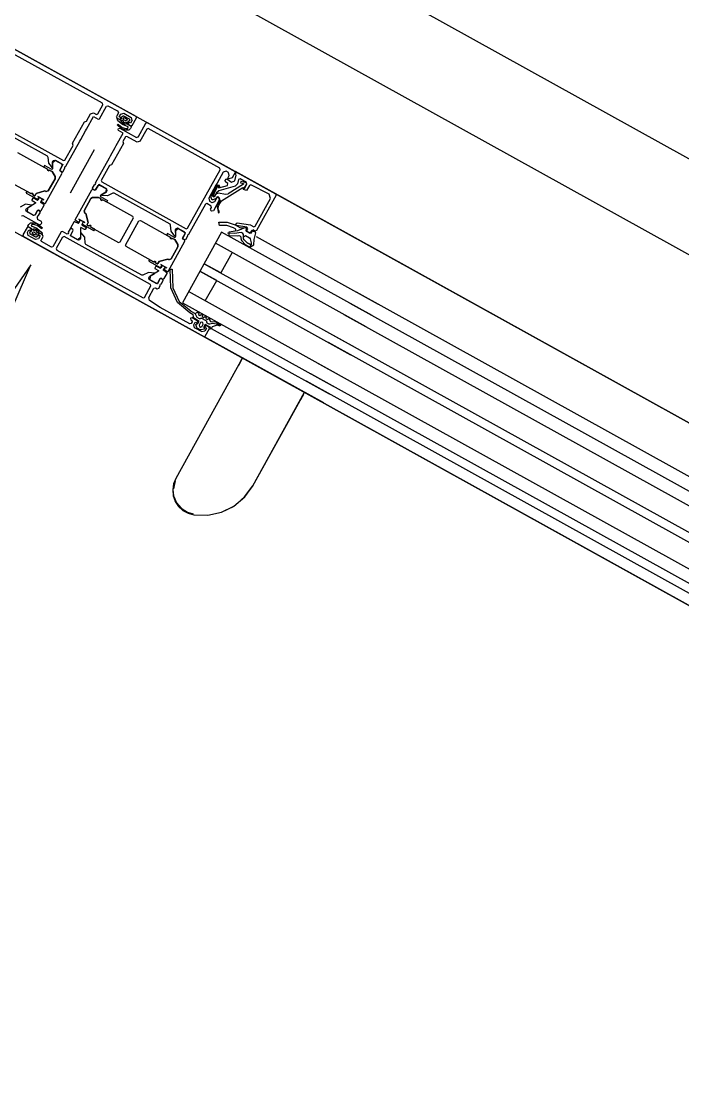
# Model space of a CAD drawing. Header units: metres. Extents: x 2.5 to 42.6, y 0.9 to 31.9.
# Drawn here: x 21.959 to 22.0814, y 13.8412 to 14.0388 of the extents above; entities that cross this region are included whole.
import ezdxf

# ---------------------------------------------------------------- set-up
doc = ezdxf.new("R2010")
doc.units = ezdxf.units.M
doc.layers.add('ARREDI', color=9, linetype='Continuous')
doc.layers.add('PARETI_STRUTTURE', color=7, linetype='Continuous')

msp = doc.modelspace()

# ---------------------------------------------------------------- linework, layer by layer
at = {"layer": 'ARREDI'}
for points in [[(22.25622, 13.86817), (21.69763, 14.17777)], [(21.68642, 14.15022), (22.2388, 13.84406)], [(22.02094, 13.98867), (22.1797, 13.90067)], [(22.01979, 13.9866), (22.17856, 13.8986)], [(22.01864, 13.98453), (22.17741, 13.89653)], [(22.01655, 13.98074), (22.17531, 13.89274)], [(22.01578, 13.97936), (22.17454, 13.89136)], [(22.17245, 13.88759), (22.01368, 13.97559)], [(22.17054, 13.88415), (22.01177, 13.97215)], [(22.1713, 13.88552), (22.01254, 13.97352)]]:
    msp.add_lwpolyline(points, dxfattribs=at)
at = {"layer": 'PARETI_STRUTTURE'}
for points in [[(22.28177, 13.9029), (21.71354, 14.21784)], [(22.27425, 13.88934), (21.70603, 14.20428)], [(21.9802, 14.02116), (21.95523, 14.03499), (21.95459, 14.03382), (21.95475, 14.03324), (21.95496, 14.03311), (21.95524, 14.03364)], [(21.95523, 14.035), (21.98037, 14.02106)], [(21.97399, 14.0236), (21.95733, 14.03284)], [(21.97312, 14.02162), (21.97407, 14.02334)], [(21.97343, 14.02072), (21.97472, 14.02307)], [(21.97407, 14.02334), (21.97399, 14.0236)], [(21.97473, 14.02306), (21.97499, 14.02315)], [(21.975, 14.02314), (21.97686, 14.02211)], [(21.95112, 14.02165), (21.96676, 14.01298)], [(21.96702, 14.01306), (21.96855, 14.01581), (21.96844, 14.01619), (21.97064, 14.02015), (21.97101, 14.02026), (21.9718, 14.02167)], [(21.97102, 14.01881), (21.9723, 14.02112), (21.97316, 14.02065)], [(21.9718, 14.02167), (21.97234, 14.02182)], [(21.97233, 14.02183), (21.97285, 14.02153)], [(21.97285, 14.02154), (21.97311, 14.02162)], [(21.97655, 14.02115), (21.97663, 14.02089)], [(21.97693, 14.02184), (21.97656, 14.02115)], [(21.97685, 14.02211), (21.97694, 14.02185)], [(21.97734, 14.02071), (21.97744, 14.02088), (21.97709, 14.02107), (21.97738, 14.02159)], [(21.97738, 14.02159), (21.97792, 14.02175)], [(21.97753, 14.02099), (21.97753, 14.02111)], [(21.97754, 14.02111), (21.97781, 14.02129)], [(21.97781, 14.02129), (21.9779, 14.02129)], [(21.9779, 14.0213), (21.97891, 14.02073)], [(21.97791, 14.02175), (21.97929, 14.02098)], [(21.98028, 14.02089), (21.98019, 14.02115)], [(21.95343, 14.01956), (21.96376, 14.01384)], [(21.97316, 14.02064), (21.97343, 14.02073)], [(21.97663, 14.02089), (21.97707, 14.02064)], [(21.97668, 14.01957), (21.97691, 14.01972)], [(21.97749, 14.01888), (21.97668, 14.01958)], [(21.97673, 14.02082), (21.97727, 14.02052)], [(21.9768, 14.02034), (21.97673, 14.02081)], [(21.9768, 14.02034), (21.9768, 14.02034)], [(21.97872, 14.01923), (21.97768, 14.01964), (21.9768, 14.02034)], [(21.97691, 14.01973), (21.97698, 14.01965)], [(21.97697, 14.01964), (21.97763, 14.01913)], [(21.97707, 14.02064), (21.97734, 14.02072)], [(21.97727, 14.02052), (21.97738, 14.02055)], [(21.97738, 14.02055), (21.97756, 14.02088)], [(21.97742, 14.02028), (21.97742, 14.02031), (21.97745, 14.02043), (21.97769, 14.0204)], [(21.97751, 14.02009), (21.97742, 14.02029)], [(21.97814, 14.01972), (21.97795, 14.01982), (21.9777, 14.01995), (21.9775, 14.02009)], [(21.97756, 14.02088), (21.97753, 14.02099)], [(21.97763, 14.01912), (21.97832, 14.01893)], [(21.97768, 14.02041), (21.97779, 14.0203)], [(21.97779, 14.02029), (21.97779, 14.0199), (21.97812, 14.02011)], [(21.97783, 14.0207), (21.97797, 14.02094)], [(21.97788, 14.02055), (21.97783, 14.02071)], [(21.97829, 14.02032), (21.97787, 14.02055)], [(21.97796, 14.02095), (21.97859, 14.0206)], [(21.97812, 14.02011), (21.97827, 14.02008)], [(21.97828, 14.01975), (21.97814, 14.01972)], [(21.97845, 14.02036), (21.97828, 14.02032)], [(21.97828, 14.02008), (21.97842, 14.0199), (21.97828, 14.01974)], [(21.97858, 14.0206), (21.97845, 14.02037)], [(21.97855, 14.0199), (21.97858, 14.01979)], [(21.97874, 14.02023), (21.97856, 14.0199)], [(21.97858, 14.01979), (21.97932, 14.01938)], [(21.97865, 14.01894), (21.97872, 14.01923)], [(21.97945, 14.02045), (21.97915, 14.01993), (21.97882, 14.02013), (21.97872, 14.01995)], [(21.97872, 14.01995), (21.9788, 14.01969)], [(21.97885, 14.02026), (21.97873, 14.02024)], [(21.9788, 14.01968), (21.97924, 14.01943)], [(21.97898, 14.02033), (21.97884, 14.02026)], [(21.97892, 14.02073), (21.97896, 14.02066)], [(21.97896, 14.02067), (21.97898, 14.02033)], [(21.97935, 14.01928), (21.97916, 14.01893), (21.97912, 14.01886)], [(21.97924, 14.01943), (21.97951, 14.01952)], [(21.97929, 14.02098), (21.97944, 14.02044)], [(21.97932, 14.01938), (21.97935, 14.01927)], [(21.97951, 14.01951), (21.98028, 14.02089)], [(21.98057, 14.01735), (21.982, 14.01993)], [(21.982, 14.01993), (21.98226, 14.02002)], [(21.99862, 14.01094), (21.9821, 14.02011)], [(21.98226, 14.02001), (21.99863, 14.01094), (21.99797, 14.00977), (21.99739, 14.00961), (21.99718, 14.00972), (21.99746, 14.01023)], [(21.96997, 14.01692), (21.97083, 14.01848)], [(21.97083, 14.01847), (21.97103, 14.01882)], [(21.97824, 14.01738), (21.97777, 14.01652), (21.97787, 14.01614), (21.97567, 14.01219), (21.9753, 14.01207), (21.97377, 14.00932)], [(21.97653, 14.01576), (21.97781, 14.01807), (21.97695, 14.01854)], [(21.97687, 14.01881), (21.97693, 14.01891)], [(21.97695, 14.01854), (21.97687, 14.01881)], [(21.97693, 14.01892), (21.9772, 14.019)], [(21.9772, 14.01899), (21.9803, 14.01727)], [(21.97886, 14.01865), (21.97882, 14.01863), (21.97851, 14.01862), (21.97832, 14.01865), (21.9781, 14.01868), (21.97789, 14.01872), (21.97769, 14.01879), (21.9775, 14.01888)], [(21.97851, 14.01746), (21.97824, 14.01737)], [(21.97832, 14.01894), (21.9785, 14.01892), (21.97865, 14.01894)], [(21.9804, 14.01641), (21.97851, 14.01746)], [(21.97911, 14.01886), (21.97886, 14.01864)], [(21.9803, 14.01727), (21.98056, 14.01736)], [(21.9822, 14.01883), (21.98093, 14.01655)], [(21.98246, 14.01891), (21.9822, 14.01883)], [(21.99569, 14.01158), (21.98247, 14.01891)], [(21.9672, 14.01193), (21.96979, 14.01658)], [(21.96978, 14.01658), (21.96998, 14.01692)], [(21.97548, 14.01387), (21.97634, 14.01542)], [(21.97634, 14.01542), (21.97654, 14.01576)], [(21.98094, 14.01656), (21.9804, 14.01641)], [(21.95827, 14.01449), (21.96381, 14.01142), (21.96313, 14.0118)], [(21.96376, 14.01384), (21.96386, 14.01363)], [(21.96386, 14.01362), (21.96397, 14.0125), (21.96466, 14.01162)], [(21.96809, 14.00703), (21.97254, 14.01506)], [(21.97271, 14.00887), (21.9753, 14.01353)], [(21.97529, 14.01352), (21.97549, 14.01387)], [(21.96328, 14.01208), (21.96313, 14.0118)], [(21.96459, 14.01135), (21.96328, 14.01207)], [(21.96383, 14.01119), (21.96387, 14.01126), (21.96383, 14.01119)], [(21.9647, 14.01138), (21.96459, 14.01135)], [(21.96467, 14.01162), (21.96475, 14.01166)], [(21.96474, 14.01145), (21.9647, 14.01139)], [(21.96476, 14.01155), (21.96473, 14.01146)], [(21.96476, 14.01167), (21.96474, 14.01275), (21.96487, 14.013)], [(21.96528, 14.01299), (21.96475, 14.0126)], [(21.96475, 14.0126), (21.96476, 14.01155)], [(21.96487, 14.013), (21.96514, 14.01308)], [(21.96514, 14.01307), (21.96662, 14.01225), (21.96611, 14.01124)], [(21.96648, 14.01233), (21.96528, 14.01299)], [(21.96609, 14.01123), (21.96655, 14.01206)], [(21.96614, 14.01107), (21.9661, 14.01124)], [(21.96611, 14.01124), (21.96615, 14.01107)], [(21.96655, 14.01206), (21.96647, 14.01232)], [(21.96662, 14.01225), (21.96663, 14.01218)], [(21.96665, 14.01094), (21.96702, 14.01159)], [(21.96676, 14.01299), (21.96702, 14.01307)], [(21.967, 14.01171), (21.96708, 14.01187)], [(21.96701, 14.01158), (21.967, 14.01172)], [(21.96708, 14.01187), (21.96721, 14.01193)], [(21.98975, 14.00046), (21.99577, 14.01131)], [(21.99577, 14.01131), (21.99568, 14.01158)], [(21.95987, 14.00697), (21.96002, 14.00725), (21.96071, 14.00687), (21.96077, 14.00684), (21.96082, 14.00687), (21.96087, 14.00691), (21.96091, 14.00698), (21.96087, 14.00691), (21.96082, 14.00687), (21.96077, 14.00684), (21.96071, 14.00687), (21.95562, 14.00969)], [(21.96301, 14.00581), (21.96294, 14.00582), (21.96289, 14.00581), (21.96285, 14.00577), (21.96272, 14.00548), (21.96271, 14.00543), (21.96272, 14.00539), (21.96275, 14.00536), (21.9633, 14.00506), (21.96335, 14.00505), (21.96339, 14.00506), (21.96342, 14.00509), (21.9665, 14.01064)], [(21.96396, 14.00738), (21.96521, 14.00964), (21.96396, 14.00738)], [(21.96407, 14.01114), (21.96403, 14.01107), (21.96407, 14.01114)], [(21.96642, 14.01092), (21.96614, 14.01107)], [(21.96616, 14.01108), (21.96649, 14.0109)], [(21.9665, 14.01065), (21.96641, 14.01091)], [(21.9665, 14.01089), (21.96666, 14.01093)], [(21.97377, 14.00932), (21.97386, 14.00906)], [(21.99633, 14.01087), (21.99519, 14.0088)], [(21.99686, 14.01102), (21.99632, 14.01087)], [(21.99671, 14.00929), (21.99687, 14.00958)], [(21.99678, 14.00903), (21.99672, 14.00929)], [(21.99731, 14.01077), (21.99687, 14.01102)], [(21.99687, 14.00957), (21.99698, 14.0096)], [(21.99699, 14.0096), (21.99787, 14.00899)], [(21.99746, 14.01024), (21.99731, 14.01078)], [(21.99788, 14.00899), (21.99848, 14.00923)], [(21.99848, 14.00923), (21.99873, 14.01027)], [(21.99865, 14.01048), (21.9986, 14.01051), (21.9988, 14.01084), (22.00603, 14.00684)], [(22.20972, 13.89393), (22.2173, 13.88974), (21.99862, 14.01095)], [(22.0062, 14.00675), (21.99862, 14.01094)], [(21.99874, 14.01026), (21.99864, 14.01049)], [(21.99915, 14.00947), (21.99896, 14.0087)], [(21.99944, 14.00959), (21.99915, 14.00947)], [(22.00065, 14.00892), (21.99944, 14.00959)], [(21.96333, 14.00737), (21.96354, 14.00726), (21.96333, 14.00737)], [(21.96975, 14.00208), (21.96981, 14.00203), (21.96982, 14.00196), (21.96981, 14.00191), (21.96962, 14.00165), (21.9696, 14.00162), (21.96956, 14.0016), (21.96951, 14.00162), (21.96896, 14.00194), (21.96893, 14.00196), (21.96892, 14.00199), (21.96893, 14.00203), (21.97201, 14.00759)], [(21.97201, 14.0076), (21.97227, 14.00768)], [(21.97217, 14.00788), (21.97253, 14.00853)], [(21.97221, 14.00772), (21.97217, 14.00789)], [(21.97255, 14.00753), (21.97222, 14.00771)], [(21.97227, 14.00767), (21.97255, 14.00752)], [(21.97252, 14.00853), (21.97265, 14.00858)], [(21.97271, 14.00758), (21.97254, 14.00754)], [(21.97255, 14.00752), (21.97272, 14.00756)], [(21.97265, 14.00858), (21.97273, 14.00874)], [(21.97478, 14.00773), (21.9733, 14.00855), (21.97271, 14.00757)], [(21.97271, 14.00756), (21.97317, 14.0084)], [(21.97273, 14.00874), (21.97272, 14.00888)], [(21.97317, 14.00839), (21.97344, 14.00847)], [(21.9733, 14.00855), (21.97323, 14.00853)], [(21.97344, 14.00847), (21.97463, 14.0078)], [(21.97379, 14.00666), (21.97472, 14.00721), (21.97486, 14.00746)], [(21.97385, 14.00905), (21.98949, 14.00039)], [(21.97464, 14.0078), (21.97458, 14.00714)], [(21.97486, 14.00746), (21.97477, 14.00772)], [(21.99499, 14.00845), (21.99366, 14.00604)], [(21.99515, 14.00847), (21.99401, 14.0064)], [(21.99458, 14.00712), (21.99527, 14.00835)], [(21.99469, 14.00709), (21.99531, 14.00823)], [(21.99518, 14.0088), (21.99499, 14.00845)], [(21.99553, 14.00741), (21.99506, 14.00704)], [(21.99563, 14.00841), (21.99514, 14.00846)], [(21.99527, 14.00836), (21.99549, 14.00833)], [(21.99532, 14.00823), (21.99539, 14.00821)], [(21.99539, 14.00821), (21.99544, 14.00801)], [(21.99544, 14.008), (21.99554, 14.00795)], [(21.99548, 14.00834), (21.99555, 14.0081)], [(21.99551, 14.00476), (21.99602, 14.00555), (21.99994, 14.00802), (22.00022, 14.00787), (22.00069, 14.00861)], [(21.99554, 14.00795), (21.99713, 14.0084)], [(21.99855, 14.00828), (21.99554, 14.00741)], [(21.99555, 14.00811), (21.9957, 14.00815)], [(21.9957, 14.00815), (21.99563, 14.00841)], [(21.99719, 14.00875), (21.99677, 14.00903)], [(21.99713, 14.0084), (21.99719, 14.00875)], [(22.00009, 14.0086), (21.99723, 14.00681)], [(21.99896, 14.0087), (21.99854, 14.00827)], [(21.99953, 14.00887), (22.00006, 14.00875)], [(21.99961, 14.00914), (21.99954, 14.00887)], [(22.00058, 14.0089), (21.9996, 14.00914)], [(22.00006, 14.00874), (22.00009, 14.0086)], [(22.00007, 14.00765), (22.00007, 14.00794), (22.00026, 14.00782), (22.00072, 14.00865)], [(22.00064, 14.00744), (22.00007, 14.00766)], [(22.0007, 14.00861), (22.00057, 14.00891)], [(22.00073, 14.00865), (22.00064, 14.00892)], [(22.00118, 14.00841), (22.00064, 14.00744)], [(22.00144, 14.00849), (22.00118, 14.00841)], [(22.00485, 14.00679), (22.00144, 14.00848)], [(21.95987, 14.00697), (21.96195, 14.00582), (21.96198, 14.0058), (21.96202, 14.00582), (21.96205, 14.00584), (21.96223, 14.00611), (21.96224, 14.00616), (21.96223, 14.00623), (21.96217, 14.00627), (21.96205, 14.00634)], [(21.96213, 14.0063), (21.96225, 14.00623), (21.96228, 14.0062), (21.96229, 14.00616), (21.96228, 14.00612), (21.96203, 14.00568), (21.962, 14.00565), (21.96196, 14.00563), (21.96192, 14.00565), (21.9612, 14.00605), (21.96117, 14.00606), (21.96113, 14.00605), (21.9611, 14.00602), (21.96092, 14.0057), (21.96092, 14.00566), (21.96092, 14.00563), (21.96095, 14.00561), (21.96161, 14.00523)], [(21.96161, 14.00524), (21.96161, 14.0051)], [(21.96205, 14.00635), (21.96314, 14.00573)], [(21.96306, 14.00578), (21.96213, 14.0063)], [(21.96266, 14.00373), (21.96322, 14.00472), (21.96322, 14.00476), (21.96322, 14.0048), (21.96318, 14.00483), (21.96259, 14.00523), (21.96257, 14.00526), (21.96255, 14.0053), (21.96257, 14.00535), (21.96283, 14.00582), (21.96286, 14.00585), (21.9629, 14.00586), (21.96294, 14.00585), (21.96305, 14.00579), (21.96314, 14.00573)], [(21.97057, 14.00371), (21.97182, 14.00598), (21.97057, 14.00371)], [(21.97362, 14.00653), (21.97358, 14.00646)], [(21.97358, 14.00646), (21.97361, 14.00635)], [(21.97361, 14.00635), (21.97492, 14.00563)], [(21.97369, 14.0066), (21.97362, 14.00653)], [(21.97371, 14.0058), (21.97367, 14.00573), (21.97371, 14.0058)], [(21.97459, 14.00714), (21.9737, 14.0066)], [(21.97593, 14.00694), (21.97491, 14.00644), (21.9738, 14.00656)], [(21.9738, 14.00656), (21.9738, 14.00666)], [(21.97388, 14.00562), (21.97392, 14.00569), (21.97388, 14.00562)], [(21.97962, 14.00266), (21.97408, 14.00573), (21.97476, 14.00535)], [(21.97492, 14.00562), (21.97477, 14.00535)], [(21.97616, 14.00696), (21.97592, 14.00694)], [(21.98649, 14.00124), (21.97616, 14.00696)], [(21.99366, 14.00604), (21.99381, 14.0055)], [(21.99381, 14.00551), (21.99425, 14.00526)], [(21.994, 14.0064), (21.99415, 14.00586)], [(21.99416, 14.00587), (21.99436, 14.00576)], [(21.99426, 14.00526), (21.9948, 14.00541)], [(21.99436, 14.0064), (21.99456, 14.00677)], [(21.99436, 14.00575), (21.99511, 14.00601)], [(21.99467, 14.00623), (21.99437, 14.0064)], [(21.99448, 14.00639), (21.99467, 14.00675)], [(21.99465, 14.00629), (21.99448, 14.00639)], [(21.9956, 14.00564), (21.99451, 14.00369)], [(21.99456, 14.00677), (21.99458, 14.00695)], [(21.99457, 14.00694), (21.99459, 14.00712)], [(21.99506, 14.00704), (21.99464, 14.00629)], [(21.99496, 14.00675), (21.99467, 14.00623)], [(21.99468, 14.00698), (21.99468, 14.00709)], [(21.99468, 14.00675), (21.99469, 14.00698)], [(21.99479, 14.00541), (21.99526, 14.00628), (21.99545, 14.00618)], [(21.99537, 14.00695), (21.99497, 14.00676)], [(21.99511, 14.00601), (21.99531, 14.00636), (21.9956, 14.00612)], [(21.99568, 14.0056), (21.99514, 14.00476)], [(21.99682, 14.00672), (21.99537, 14.00696)], [(21.99544, 14.00618), (21.9956, 14.00564)], [(21.9956, 14.00612), (21.99568, 14.00559)], [(21.99722, 14.0068), (21.99682, 14.00672)], [(22.00225, 14.00083), (22.00509, 14.00597)], [(22.0061, 14.00657), (22.00248, 14.00003)], [(22.0051, 14.00598), (22.00485, 14.0068)], [(22.02928, 13.99395), (22.00603, 14.00684), (22.00611, 14.00658)], [(22.20973, 13.89394), (22.0062, 14.00674)], [(21.96087, 14.00477), (21.95975, 14.00491), (21.95875, 14.00439)], [(21.95981, 14.00387), (21.95995, 14.0041), (21.96088, 14.00467)], [(21.95989, 14.0036), (21.95981, 14.00387)], [(21.96124, 14.00285), (21.95989, 14.0036)], [(21.96009, 14.00419), (21.96003, 14.00352)], [(21.96003, 14.00353), (21.96123, 14.00286)], [(21.96161, 14.0051), (21.96008, 14.00419)], [(21.96088, 14.00467), (21.96088, 14.00477)], [(21.9615, 14.00294), (21.96196, 14.00377)], [(21.96196, 14.00375), (21.9615, 14.00293)], [(21.96196, 14.00377), (21.96212, 14.00381)], [(21.96212, 14.0038), (21.96196, 14.00375)], [(21.96212, 14.00381), (21.9624, 14.00366)], [(21.96246, 14.00361), (21.96213, 14.00379)], [(21.96215, 14.0028), (21.96251, 14.00345)], [(21.9624, 14.00366), (21.96266, 14.00374)], [(21.96251, 14.00345), (21.96246, 14.00361)], [(21.9709, 14.00317), (21.9707, 14.00328), (21.9709, 14.00317)], [(21.99305, 14.00494), (21.98993, 13.99933)], [(21.99331, 14.00502), (21.99305, 14.00494)], [(21.99411, 14.00458), (21.99331, 14.00502)], [(21.99407, 14.0037), (21.99398, 14.00396)], [(21.99399, 14.00397), (21.99419, 14.00431)], [(21.99424, 14.0036), (21.99407, 14.0037)], [(21.99418, 14.00431), (21.9941, 14.00458)], [(21.99451, 14.00368), (21.99424, 14.0036)], [(21.99514, 14.00477), (21.99547, 14.00325)], [(21.99532, 14.00408), (21.99551, 14.00476)], [(21.99566, 14.0035), (21.99532, 14.00408)], [(21.99547, 14.00325), (21.99566, 14.00349)], [(21.95897, 14.00276), (21.95924, 14.00284)], [(21.95924, 14.00284), (21.96234, 14.00111)], [(21.96043, 14.00125), (21.96068, 14.00147)], [(21.96068, 14.00146), (21.96072, 14.00148), (21.96103, 14.00149), (21.96122, 14.00146), (21.96144, 14.00143), (21.96165, 14.00139), (21.96185, 14.00132), (21.96204, 14.00123)], [(21.96123, 14.00286), (21.9615, 14.00295)], [(21.96151, 14.00293), (21.96124, 14.00285)], [(21.962, 14.00212), (21.96191, 14.00238)], [(21.96192, 14.00239), (21.96196, 14.00246)], [(21.96194, 14.00259), (21.96202, 14.00274)], [(21.96196, 14.00246), (21.96194, 14.0026)], [(21.96268, 14.00174), (21.96199, 14.00211)], [(21.96203, 14.00275), (21.96215, 14.0028)], [(21.96261, 14.0012), (21.96276, 14.00147)], [(21.96276, 14.00147), (21.96268, 14.00173)], [(21.96817, 14.00068), (21.96873, 14.00167), (21.96876, 14.00171), (21.96879, 14.00171), (21.96883, 14.00171), (21.96948, 14.00142), (21.96952, 14.0014), (21.96956, 14.00142), (21.96959, 14.00144), (21.96985, 14.00193), (21.96987, 14.00197), (21.96985, 14.002), (21.96983, 14.00203), (21.9697, 14.0021), (21.96962, 14.00215)], [(21.97072, 14.00154), (21.96962, 14.00215)], [(21.9697, 14.0021), (21.97063, 14.00159)], [(21.97064, 14.00158), (21.97051, 14.00165), (21.97047, 14.00167), (21.97044, 14.00165), (21.9704, 14.00163), (21.97016, 14.00117), (21.97015, 14.00114), (21.97016, 14.0011), (21.97019, 14.00107), (21.97091, 14.00067), (21.97094, 14.00064), (21.97096, 14.0006), (21.97094, 14.00056), (21.97078, 14.00025), (21.97075, 14.00022), (21.97071, 14.00021), (21.97066, 14.00022), (21.97001, 14.00058)], [(21.9724, 14.00002), (21.97032, 14.00117), (21.97029, 14.0012), (21.97029, 14.00124), (21.97029, 14.00128), (21.97043, 14.00156), (21.97047, 14.00162), (21.97053, 14.00163), (21.9706, 14.0016), (21.97072, 14.00153)], [(21.97723, 13.99793), (21.9797, 14.00239)], [(21.97826, 13.99736), (21.98074, 14.00182)], [(21.9797, 14.00239), (21.97962, 14.00265)], [(21.98073, 14.00182), (21.981, 14.0019)], [(21.981, 14.00189), (21.98654, 13.99882), (21.98586, 13.9992)], [(21.99562, 14.00098), (21.99552, 14.00161)], [(21.99552, 14.0016), (21.99709, 14.00159), (21.99856, 14.00108)], [(21.99865, 14.00125), (21.99871, 14.00136)], [(21.99871, 14.00136), (21.99892, 14.00146)], [(21.99892, 14.00146), (22.00139, 14.00107)], [(21.96003, 14.0006), (21.95926, 13.99922)], [(21.96029, 14.00068), (21.96003, 14.00059)], [(21.96009, 13.99966), (21.96038, 14.00018), (21.96072, 13.99998), (21.96081, 14.00016)], [(21.96025, 13.99913), (21.96009, 13.99967)], [(21.96019, 14.00083), (21.96038, 14.00118), (21.96042, 14.00125)], [(21.96022, 14.00073), (21.96019, 14.00084)], [(21.96095, 14.00032), (21.96022, 14.00073)], [(21.96074, 14.00043), (21.9603, 14.00068)], [(21.96056, 13.99978), (21.9607, 13.99985)], [(21.96058, 13.99944), (21.96057, 13.99978)], [(21.96062, 13.99938), (21.96058, 13.99945)], [(21.96164, 13.99881), (21.96063, 13.99938)], [(21.96069, 13.99985), (21.9608, 13.99987)], [(21.96082, 14.00016), (21.96074, 14.00042)], [(21.9608, 13.99988), (21.96098, 14.00021)], [(21.96089, 14.00117), (21.96082, 14.00088)], [(21.96082, 14.00089), (21.96186, 14.00047), (21.96273, 13.99977)], [(21.96122, 14.00117), (21.96104, 14.00119), (21.96089, 14.00117)], [(21.96095, 13.99951), (21.96109, 13.99974)], [(21.96158, 13.99916), (21.96095, 13.99951)], [(21.96099, 14.00021), (21.96096, 14.00032)], [(21.96109, 13.99975), (21.96126, 13.99979)], [(21.96126, 14.00003), (21.96112, 14.00021), (21.96126, 14.00037)], [(21.96191, 14.00099), (21.96122, 14.00117)], [(21.96125, 13.9998), (21.96167, 13.99957)], [(21.96126, 14.00036), (21.9614, 14.00039)], [(21.96142, 14), (21.96127, 14.00003)], [(21.9614, 14.00039), (21.96159, 14.00029), (21.96184, 14.00015), (21.96204, 14.00002)], [(21.96175, 13.99982), (21.96175, 14.00021), (21.96142, 14)], [(21.96171, 13.9994), (21.96157, 13.99917)], [(21.96166, 13.99957), (21.9617, 13.9994)], [(21.96186, 13.9997), (21.96175, 13.99981)], [(21.96212, 13.99983), (21.96212, 13.9998), (21.96209, 13.99968), (21.96185, 13.99971)], [(21.96256, 14.00047), (21.96191, 14.00098)], [(21.96216, 13.99956), (21.96198, 13.99923)], [(21.96203, 14.00002), (21.96212, 13.99983)], [(21.96204, 14.00123), (21.96286, 14.00055)], [(21.9622, 13.9994), (21.9621, 13.99923), (21.96245, 13.99904), (21.96215, 13.99852)], [(21.96227, 13.99959), (21.96215, 13.99956)], [(21.96246, 13.99947), (21.9622, 13.99939)], [(21.96281, 13.99929), (21.96227, 13.9996)], [(21.96234, 14.00112), (21.9626, 14.0012)], [(21.96291, 13.99923), (21.96247, 13.99948)], [(21.96263, 14.00038), (21.96256, 14.00046)], [(21.96286, 14.00054), (21.96263, 14.00037)], [(21.96274, 13.99977), (21.96274, 13.99977)], [(21.96274, 13.99977), (21.96281, 13.9993)], [(21.96634, 13.9998), (21.96481, 13.99705)], [(21.9666, 13.99988), (21.96634, 13.9998)], [(21.96747, 13.9994), (21.9666, 13.99987)], [(21.96759, 13.99946), (21.96746, 13.9994)], [(21.96767, 13.99961), (21.96759, 13.99946)], [(21.96802, 14.00039), (21.96765, 13.99974)], [(21.96766, 13.99975), (21.96767, 13.99961)], [(21.96818, 14.00044), (21.96801, 14.0004)], [(21.96953, 13.99826), (21.96805, 13.99908), (21.96856, 14.00009)], [(21.96812, 13.99927), (21.96858, 14.0001)], [(21.96825, 14.00041), (21.96817, 14.00068)], [(21.96851, 14.00025), (21.96818, 14.00043)], [(21.96853, 14.00026), (21.96825, 14.00041)], [(21.96856, 14.00009), (21.96852, 14.00026)], [(21.96858, 14.0001), (21.96853, 14.00026)], [(21.96991, 13.99966), (21.96993, 13.99858), (21.9698, 13.99833)], [(21.96989, 14.00051), (21.96992, 13.99873)], [(21.97001, 14.00058), (21.9699, 14.00051)], [(21.97, 13.99971), (21.96992, 13.99967)], [(21.97081, 13.9977), (21.9707, 13.99883), (21.97001, 13.9997)], [(21.9724, 14.00002), (21.97255, 14.0003), (21.97186, 14.00067), (21.97182, 14.00073), (21.9718, 14.00078), (21.97182, 14.00084), (21.97186, 14.00091), (21.97182, 14.00084), (21.9718, 14.00078), (21.97182, 14.00073), (21.97186, 14.00067), (21.97696, 13.99785)], [(21.98601, 13.99948), (21.98586, 13.9992)], [(21.98732, 13.99875), (21.98601, 13.99947)], [(21.98659, 14.00103), (21.98649, 14.00124)], [(21.9874, 13.99902), (21.98669, 13.9999), (21.98658, 14.00102)], [(21.9876, 14.0004), (21.98746, 14.00016), (21.98749, 13.99906)], [(21.98801, 14.00039), (21.98748, 14)], [(21.98748, 14), (21.98749, 13.99896)], [(21.98787, 14.00047), (21.9876, 14.00039)], [(21.98884, 13.99864), (21.98937, 13.99958), (21.98787, 14.00047)], [(21.98921, 13.99973), (21.98801, 14.0004)], [(22.02392, 13.9843), (21.99603, 13.99976), (21.98877, 13.98668), (22.01667, 13.97122)], [(21.98882, 13.99863), (21.98928, 13.99947)], [(21.98928, 13.99946), (21.9892, 13.99972)], [(21.98937, 13.99959), (21.98935, 13.99966)], [(21.98949, 14.00039), (21.98975, 14.00047)], [(21.98993, 13.99933), (21.98981, 13.99927)], [(21.99826, 14.00052), (21.99698, 14.00098), (21.99562, 14.00098)], [(21.99966, 13.99967), (21.9984, 13.99952), (21.99712, 13.99956)], [(22.00047, 14.0006), (21.99895, 14.00001), (21.99734, 13.99974)], [(21.99734, 13.99974), (21.99738, 13.99915)], [(21.99868, 14.00029), (21.99826, 14.00053)], [(21.99856, 14.00107), (21.99938, 14.00061)], [(21.99863, 13.99993), (21.99868, 14.00029)], [(21.99879, 14.00096), (21.99865, 14.00125)], [(22.00072, 14.00065), (21.99879, 14.00096)], [(21.99938, 14.00062), (22.00037, 14.00055)], [(21.99976, 13.99965), (21.99966, 13.99968)], [(21.99998, 13.99952), (21.99976, 13.99965)], [(22.00008, 13.99934), (21.99998, 13.99952)], [(22.00011, 13.99851), (22.00009, 13.99891), (22.00009, 13.99934)], [(22.00063, 14.00047), (22.00048, 14.00059)], [(22.00055, 13.99999), (22.00062, 14.00046)], [(22.00061, 13.99987), (22.00056, 13.99999)], [(22.00132, 13.99948), (22.00061, 13.99987)], [(22.0008, 13.99984), (22.00071, 14.0001)], [(22.00086, 14.00036), (22.00072, 14.00066)], [(22.00072, 14.0001), (22.00086, 14.00037)], [(22.00114, 13.99965), (22.00079, 13.99984)], [(22.00141, 13.99972), (22.00114, 13.99964)], [(22.00149, 13.99954), (22.00132, 13.99948)], [(22.0014, 14.00107), (22.00146, 14.00104)], [(22.0016, 14.00007), (22.0014, 13.99972)], [(22.00146, 14.00104), (22.00197, 14.00075)], [(22.00162, 13.99987), (22.00148, 13.99954)], [(22.00186, 14.00014), (22.0016, 14.00006)], [(22.00177, 13.99994), (22.00161, 13.99987)], [(22.0023, 13.99976), (22.00177, 13.99993)], [(22.00221, 13.99995), (22.00186, 14.00015)], [(22.00198, 14.00076), (22.00224, 14.00084)], [(22.00198, 13.99737), (22.00208, 13.99838), (22.0023, 13.99937)], [(22.00248, 14.00003), (22.00221, 13.99995)], [(22.00238, 13.99962), (22.0023, 13.99977)], [(22.0023, 13.99937), (22.00237, 13.99962)], [(21.95917, 13.99905), (21.99292, 13.98034)], [(21.95926, 13.99922), (21.95935, 13.99896)], [(21.95934, 13.99895), (21.99274, 13.98044)], [(21.96162, 13.99836), (21.96025, 13.99913)], [(21.96216, 13.99852), (21.96162, 13.99836)], [(21.96172, 13.99882), (21.96164, 13.99882)], [(21.962, 13.999), (21.96172, 13.99882)], [(21.96198, 13.99923), (21.962, 13.99912)], [(21.96201, 13.99912), (21.96201, 13.999)], [(21.96268, 13.998), (21.9626, 13.99827)], [(21.96261, 13.99827), (21.96298, 13.99896)], [(21.96454, 13.99697), (21.96268, 13.998)], [(21.96299, 13.99896), (21.9629, 13.99922)], [(21.96661, 13.99884), (21.96543, 13.9967)], [(21.96688, 13.99892), (21.96662, 13.99883)], [(21.98286, 13.99006), (21.96689, 13.99892)], [(21.96805, 13.99908), (21.96804, 13.99915)], [(21.9682, 13.999), (21.96811, 13.99927)], [(21.96939, 13.99834), (21.9682, 13.99901)], [(21.96992, 13.99873), (21.9694, 13.99834)], [(21.9698, 13.99833), (21.96954, 13.99825)], [(21.97091, 13.99749), (21.97081, 13.9977)], [(21.98124, 13.99177), (21.97091, 13.99749)], [(21.97696, 13.99785), (21.97723, 13.99794)], [(21.97834, 13.99709), (21.97826, 13.99735)], [(21.98574, 13.99321), (21.98567, 13.99323), (21.98562, 13.99321), (21.98557, 13.99317), (21.98545, 13.99288), (21.98544, 13.99284), (21.98545, 13.9928), (21.98548, 13.99277), (21.98603, 13.99246), (21.98607, 13.99245), (21.98612, 13.99246), (21.98614, 13.99249), (21.98923, 13.99805)], [(21.98655, 13.99859), (21.9866, 13.99866), (21.98655, 13.99859)], [(21.9868, 13.99855), (21.98676, 13.99848), (21.9868, 13.99855)], [(21.98743, 13.99878), (21.98731, 13.99875)], [(21.98749, 13.99907), (21.9874, 13.99903)], [(21.98747, 13.99886), (21.98743, 13.99879)], [(21.98749, 13.99896), (21.98746, 13.99886)], [(21.98887, 13.99847), (21.98883, 13.99864)], [(21.98889, 13.99848), (21.98884, 13.99865)], [(21.98915, 13.99832), (21.98887, 13.99847)], [(21.98922, 13.99829), (21.98889, 13.99847)], [(21.98923, 13.99805), (21.98914, 13.99831)], [(21.98938, 13.99834), (21.98922, 13.9983)], [(21.98974, 13.99898), (21.98938, 13.99833)], [(21.98981, 13.99927), (21.98973, 13.99912)], [(21.98973, 13.99912), (21.98974, 13.99898)], [(22.02278, 13.98224), (21.99489, 13.9977)], [(21.99738, 13.99915), (21.99899, 13.99905)], [(21.99899, 13.99905), (21.9992, 13.9991)], [(21.99919, 13.99911), (21.9995, 13.99898)], [(21.9995, 13.99899), (21.99963, 13.99836)], [(21.99962, 13.99836), (21.99975, 13.99811)], [(21.99975, 13.99811), (22.00038, 13.99747)], [(22.00009, 13.99891), (22.00044, 13.9991)], [(22.00022, 13.99831), (22.00011, 13.99852)], [(22.00022, 13.99831), (22.00068, 13.99785), (22.00022, 13.99831)], [(22.00038, 13.99748), (22.0005, 13.99739)], [(22.00044, 13.9991), (22.00119, 13.99868)], [(22.00049, 13.99739), (22.00128, 13.99696), (22.00152, 13.99738), (22.0015, 13.99737), (22.00075, 13.99778), (22.0015, 13.99737)], [(22.00076, 13.99778), (22.00068, 13.99785), (22.00076, 13.99778)], [(22.00119, 13.99869), (22.00131, 13.9985)], [(22.00128, 13.99696), (22.00199, 13.99737)], [(22.00131, 13.9985), (22.00153, 13.99774)], [(22.00153, 13.99774), (22.00151, 13.99738)], [(22.02507, 13.98638), (22.00249, 13.99889)], [(21.96481, 13.99705), (21.96455, 13.99696)], [(21.96543, 13.9967), (21.96551, 13.99644)], [(21.96551, 13.99644), (21.98149, 13.98758)], [(21.98259, 13.99437), (21.98275, 13.99465), (21.98344, 13.99427), (21.9835, 13.99424), (21.98355, 13.99427), (21.98359, 13.99431), (21.98364, 13.99438), (21.98359, 13.99431), (21.98355, 13.99427), (21.9835, 13.99424), (21.98344, 13.99427), (21.97834, 13.99709)], [(21.98669, 13.99478), (21.98794, 13.99704), (21.98669, 13.99478)], [(21.99798, 13.99598), (21.99588, 13.99219), (21.99279, 13.99391), (22.02068, 13.97845)], [(22.00128, 13.99696), (22.00128, 13.99696)], [(22.08135, 13.57299), (22.03142, 13.60746), (21.98919, 13.651), (21.95626, 13.70196), (21.9339, 13.75835), (21.92297, 13.81803), (21.9239, 13.8787), (21.93663, 13.938), (21.9607, 13.9937), (21.92623, 13.94377), (21.88269, 13.90153), (21.83173, 13.8686), (21.77534, 13.84624), (21.71566, 13.83531), (21.65499, 13.83624), (21.59569, 13.84897), (21.53999, 13.87304)], [(21.98259, 13.99437), (21.98468, 13.99322), (21.98471, 13.9932), (21.98475, 13.99322), (21.98477, 13.99325), (21.98496, 13.99351), (21.98497, 13.99358), (21.98496, 13.99363), (21.9849, 13.99368), (21.98477, 13.99375)], [(21.98485, 13.9937), (21.98498, 13.99363), (21.98501, 13.99361), (21.98502, 13.99356), (21.98501, 13.99352), (21.98476, 13.99308), (21.98473, 13.99305), (21.98469, 13.99304), (21.98465, 13.99305), (21.98392, 13.99345), (21.9839, 13.99347), (21.98385, 13.99345), (21.98383, 13.99343), (21.98365, 13.99311), (21.98365, 13.99306), (21.98365, 13.99304), (21.98367, 13.99301), (21.98434, 13.99263)], [(21.98478, 13.99375), (21.98587, 13.99314)], [(21.98579, 13.99319), (21.98486, 13.9937)], [(21.98606, 13.99477), (21.98626, 13.99466), (21.98606, 13.99477)], [(21.98147, 13.9918), (21.98124, 13.99177)], [(21.9836, 13.99217), (21.98248, 13.99229), (21.98148, 13.99179)], [(21.98254, 13.99127), (21.98268, 13.99151), (21.98361, 13.99208)], [(21.98281, 13.99159), (21.98276, 13.99092)], [(21.98434, 13.9925), (21.98281, 13.99159)], [(21.98361, 13.99207), (21.98361, 13.99217)], [(21.98434, 13.99264), (21.98434, 13.9925)], [(21.98539, 13.99114), (21.98595, 13.99212), (21.98595, 13.99216), (21.98595, 13.9922), (21.98591, 13.99223), (21.98532, 13.99264), (21.9853, 13.99266), (21.98528, 13.9927), (21.9853, 13.99275), (21.98556, 13.99322), (21.98559, 13.99325), (21.98563, 13.99326), (21.98567, 13.99325), (21.98578, 13.99319), (21.98587, 13.99314)], [(21.98663, 13.98942), (21.98652, 13.99292)], [(21.98652, 13.99291), (21.98691, 13.99291)], [(21.98691, 13.99292), (21.98703, 13.98942)], [(21.99302, 13.98703), (21.99512, 13.99082), (21.99202, 13.99253), (22.01991, 13.97707)], [(21.98175, 13.98766), (21.98293, 13.9898)], [(21.98262, 13.991), (21.98254, 13.99127)], [(21.98469, 13.99115), (21.98416, 13.99021), (21.98262, 13.991)], [(21.98276, 13.99093), (21.98396, 13.99026)], [(21.98294, 13.98979), (21.98285, 13.99006)], [(21.98352, 13.98938), (21.98378, 13.98946)], [(21.98379, 13.98946), (21.98413, 13.98926)], [(21.98396, 13.99026), (21.98422, 13.99035)], [(21.98416, 13.9902), (21.9841, 13.99019)], [(21.98423, 13.99034), (21.98469, 13.99117)], [(21.9844, 13.98934), (21.98469, 13.98985)], [(21.98467, 13.98999), (21.98475, 13.99014)], [(21.98469, 13.98986), (21.98467, 13.99)], [(21.98485, 13.9912), (21.98468, 13.99116)], [(21.98469, 13.99117), (21.98485, 13.99121)], [(21.98475, 13.99015), (21.98488, 13.9902)], [(21.98485, 13.99121), (21.98512, 13.99106)], [(21.98519, 13.99101), (21.98485, 13.99119)], [(21.98488, 13.9902), (21.98524, 13.99086)], [(21.98513, 13.99106), (21.98539, 13.99114)], [(21.98523, 13.99085), (21.98519, 13.99102)], [(21.98702, 13.98942), (21.98818, 13.98689), (21.99033, 13.98516)], [(21.98149, 13.98758), (21.98175, 13.98766)], [(21.98255, 13.98763), (21.98352, 13.98938)], [(21.98268, 13.98711), (21.98256, 13.98764)], [(21.98413, 13.98926), (21.9844, 13.98935)], [(21.99014, 13.98481), (21.98784, 13.9867), (21.98663, 13.98942)], [(22.01781, 13.97328), (21.98993, 13.98874)], [(21.99016, 13.98277), (21.98469, 13.98581), (21.98268, 13.98712)], [(21.99078, 13.98445), (21.99014, 13.98481)], [(21.9903, 13.98382), (21.99026, 13.98375)], [(21.99026, 13.98375), (21.99034, 13.98349)], [(21.99056, 13.9839), (21.9903, 13.98381)], [(21.99033, 13.98515), (21.99114, 13.98471)], [(21.99153, 13.98336), (21.99057, 13.98389)], [(21.99076, 13.98401), (21.99086, 13.98418)], [(21.99081, 13.98385), (21.99077, 13.98402)], [(21.99086, 13.98419), (21.99078, 13.98445)], [(21.99153, 13.98345), (21.99081, 13.98386)], [(21.99142, 13.98406), (21.99114, 13.9847), (21.99156, 13.98492)], [(21.99151, 13.98396), (21.99142, 13.98406)], [(21.99192, 13.98373), (21.99151, 13.98397)], [(21.99156, 13.98492), (21.9918, 13.98475)], [(21.9918, 13.98475), (21.99175, 13.9845)], [(21.99176, 13.9845), (21.99202, 13.98434)], [(21.99212, 13.98373), (21.99192, 13.98373)], [(21.99202, 13.98435), (21.99222, 13.98452)], [(21.9922, 13.98378), (21.99211, 13.98374)], [(21.99239, 13.98379), (21.9922, 13.98379)], [(21.99222, 13.98451), (21.99248, 13.98436)], [(21.99316, 13.98336), (21.9924, 13.98379)], [(21.99248, 13.98437), (21.99244, 13.98412)], [(21.99245, 13.98411), (21.99271, 13.98396)], [(21.99271, 13.98397), (21.99291, 13.98413)], [(21.99291, 13.98413), (21.99317, 13.98398)], [(21.99317, 13.98399), (21.99313, 13.98374)], [(21.99314, 13.98373), (21.9934, 13.98358)], [(21.9934, 13.98359), (21.9936, 13.98375)], [(21.9936, 13.98375), (21.99385, 13.98357)], [(21.99385, 13.98356), (21.99378, 13.98343)], [(21.99043, 13.98285), (21.99017, 13.98276)], [(21.99034, 13.98349), (21.9905, 13.98339)], [(21.99059, 13.98312), (21.99043, 13.98284)], [(21.99051, 13.98339), (21.99059, 13.98313)], [(21.99088, 13.9826), (21.99117, 13.98311), (21.9915, 13.98292), (21.9916, 13.9831)], [(21.99103, 13.98206), (21.99088, 13.9826)], [(21.99241, 13.9813), (21.99104, 13.98206)], [(21.99126, 13.98265), (21.99143, 13.98279)], [(21.99142, 13.98209), (21.99127, 13.98265)], [(21.99152, 13.98198), (21.99142, 13.9821)], [(21.99143, 13.98279), (21.99146, 13.98277)], [(21.99147, 13.98277), (21.99164, 13.98281)], [(21.99208, 13.98166), (21.99151, 13.98197)], [(21.99161, 13.9831), (21.99152, 13.98336)], [(21.99188, 13.98326), (21.99153, 13.98345)], [(21.99163, 13.98281), (21.99188, 13.98326)], [(21.9921, 13.983), (21.99185, 13.98256)], [(21.99185, 13.98256), (21.99193, 13.98229)], [(21.99192, 13.98229), (21.99213, 13.98218)], [(21.99223, 13.98165), (21.99208, 13.98166)], [(21.99236, 13.98308), (21.9921, 13.983)], [(21.99213, 13.98218), (21.9924, 13.98226)], [(21.99279, 13.98181), (21.99223, 13.98164)], [(21.99257, 13.98297), (21.99236, 13.98308)], [(21.9924, 13.98225), (21.99265, 13.9827)], [(21.99265, 13.9827), (21.99256, 13.98296)], [(21.99298, 13.98265), (21.99273, 13.98221)], [(21.99273, 13.9822), (21.99277, 13.98204)], [(21.99278, 13.98204), (21.99282, 13.98203)], [(21.99281, 13.98202), (21.99278, 13.9818)], [(21.99298, 13.98233), (21.99289, 13.98217), (21.99323, 13.98197), (21.99294, 13.98146)], [(21.99332, 13.98246), (21.99298, 13.98265)], [(21.99325, 13.98241), (21.99299, 13.98233)], [(21.99301, 13.98052), (21.99378, 13.98189)], [(21.99327, 13.98319), (21.99317, 13.98336)], [(21.9937, 13.98216), (21.99325, 13.98241)], [(21.99327, 13.9831), (21.99327, 13.9832)], [(21.99337, 13.98293), (21.99327, 13.9831)], [(21.99386, 13.9818), (21.99401, 13.98208), (21.99332, 13.98245)], [(21.99371, 13.98274), (21.99337, 13.98293)], [(21.99378, 13.98189), (21.99369, 13.98216)], [(21.99385, 13.98272), (21.99371, 13.98273)], [(21.99377, 13.98343), (21.99396, 13.98321)], [(21.99437, 13.98283), (21.99384, 13.98271)], [(21.99407, 13.98185), (21.99386, 13.9818)], [(21.99396, 13.9832), (21.99495, 13.98313)], [(21.9943, 13.9822), (21.99407, 13.98186)], [(21.9941, 13.98194), (22.01591, 13.96985)], [(21.9952, 13.98251), (21.9943, 13.98221)], [(21.99546, 13.98265), (21.99437, 13.98282)], [(21.99495, 13.98313), (21.99587, 13.98262)], [(21.99575, 13.98233), (21.99521, 13.98251)], [(21.99582, 13.98255), (21.99546, 13.98265)], [(21.99587, 13.98262), (21.99575, 13.98233)], [(21.99594, 13.98255), (21.99582, 13.98255)], [(21.99295, 13.98145), (21.9924, 13.9813)], [(22.01495, 13.96813), (21.99275, 13.98044), (21.99301, 13.98052)], [(21.99292, 13.98034), (21.99992, 13.97647)], [(21.99992, 13.97646), (21.98756, 13.95417), (21.98715, 13.95316), (21.98699, 13.95206), (21.9871, 13.95096), (21.98746, 13.94992), (21.98807, 13.949), (21.98886, 13.94825), (21.98983, 13.94771), (21.99089, 13.94742), (21.99347, 13.94737), (21.996, 13.94792), (21.99832, 13.94906), (22.00031, 13.95073), (22.00182, 13.95282), (22.01117, 13.96969)], [(22.01214, 13.96969), (22.19438, 13.86869)], [(21.98743, 13.95369), (21.98712, 13.95223)], [(22.00082, 13.95145), (22.00185, 13.95287)], [(21.98722, 13.95085), (21.9877, 13.94964), (21.98854, 13.94864), (21.98972, 13.94792), (21.9908, 13.9476)]]:
    msp.add_lwpolyline(points, dxfattribs=at)
for points in [[(21.97839, 14.02091), (21.97841, 14.02087), (21.97839, 14.02083), (21.97837, 14.0208), (21.97832, 14.02079), (21.97828, 14.0208), (21.97825, 14.02083), (21.97825, 14.02087), (21.97825, 14.02091), (21.97828, 14.02094), (21.97832, 14.02095), (21.97837, 14.02094)], [(21.96386, 14.01125), (21.96382, 14.01142)], [(21.96403, 14.01108), (21.96383, 14.01119)], [(21.96424, 14.01119), (21.96407, 14.01114)], [(21.96521, 14.01003), (21.96465, 14.01096), (21.96424, 14.01118), (21.96465, 14.01096)], [(21.96521, 14.00964), (21.96521, 14.01003)], [(21.96172, 14.00691), (21.96333, 14.00737)], [(21.96353, 14.00725), (21.96396, 14.00738)], [(21.9609, 14.00697), (21.96111, 14.00686)], [(21.96111, 14.00686), (21.96107, 14.00679), (21.96106, 14.00674), (21.96107, 14.00668), (21.96113, 14.00663), (21.96139, 14.00647), (21.96143, 14.00647), (21.96147, 14.00649), (21.9615, 14.00652), (21.96172, 14.0069), (21.9615, 14.00652), (21.96147, 14.00649), (21.96143, 14.00647), (21.96139, 14.00647), (21.96113, 14.00663), (21.96107, 14.00668), (21.96106, 14.00674), (21.96107, 14.00679)], [(21.97183, 14.00597), (21.97217, 14.00617)], [(21.97217, 14.00617), (21.97325, 14.00619), (21.97367, 14.00595), (21.97325, 14.00619)], [(21.97367, 14.00597), (21.97371, 14.0058)], [(21.97367, 14.00573), (21.97388, 14.00562)], [(21.97391, 14.00569), (21.97408, 14.00573)], [(21.9707, 14.00328), (21.97057, 14.00371)], [(21.97136, 14.00156), (21.9709, 14.00317)], [(21.97165, 14.00102), (21.97161, 14.00095), (21.97157, 14.00091), (21.97151, 14.0009), (21.97146, 14.00091), (21.97118, 14.00106), (21.97115, 14.00109), (21.97114, 14.00113), (21.97115, 14.00116), (21.97136, 14.00156), (21.97115, 14.00116), (21.97114, 14.00113), (21.97115, 14.00109), (21.97118, 14.00106), (21.97146, 14.00091), (21.97151, 14.0009), (21.97157, 14.00091), (21.97161, 14.00095)], [(21.96115, 13.9992), (21.96113, 13.99924), (21.96115, 13.99928), (21.96117, 13.99931), (21.96121, 13.99932), (21.96126, 13.99931), (21.96128, 13.99928), (21.96128, 13.99924), (21.96128, 13.9992), (21.96126, 13.99917), (21.96121, 13.99916), (21.96117, 13.99917)], [(21.97186, 14.00091), (21.97165, 14.00102)], [(21.98659, 13.99865), (21.98655, 13.99882)], [(21.98676, 13.99848), (21.98655, 13.99859)], [(21.98697, 13.99859), (21.9868, 13.99855)], [(21.98794, 13.99743), (21.98738, 13.99836), (21.98697, 13.99859), (21.98738, 13.99836)], [(21.98795, 13.99704), (21.98794, 13.99743)], [(21.98363, 13.99438), (21.98384, 13.99426)], [(21.98384, 13.99426), (21.9838, 13.9942), (21.98379, 13.99414), (21.9838, 13.99408), (21.98385, 13.99403), (21.98412, 13.99388), (21.98416, 13.99388), (21.9842, 13.99389), (21.98423, 13.99392), (21.98445, 13.99431), (21.98423, 13.99392), (21.9842, 13.99389), (21.98416, 13.99388), (21.98412, 13.99388), (21.98385, 13.99403), (21.9838, 13.99408), (21.98379, 13.99414), (21.9838, 13.9942)], [(21.98444, 13.99431), (21.98606, 13.99477)], [(21.98626, 13.99465), (21.98669, 13.99478)], [(22.0114, 13.9701), (21.99991, 13.97646), (21.98756, 13.95417), (21.98715, 13.95316), (21.987, 13.95206), (21.98709, 13.95096), (21.98745, 13.94993), (21.98806, 13.949), (21.98887, 13.94825), (21.98983, 13.94773), (21.99088, 13.94743), (21.99348, 13.94736), (21.99601, 13.94792), (21.99833, 13.94906), (22.0003, 13.95073), (22.00183, 13.95282)], [(21.99915, 13.97509), (21.99992, 13.97646)], [(22.01116, 13.96968), (22.01064, 13.96872)]]:
    msp.add_lwpolyline(points, close=True, dxfattribs=at)

doc.saveas('drawing.dxf')
